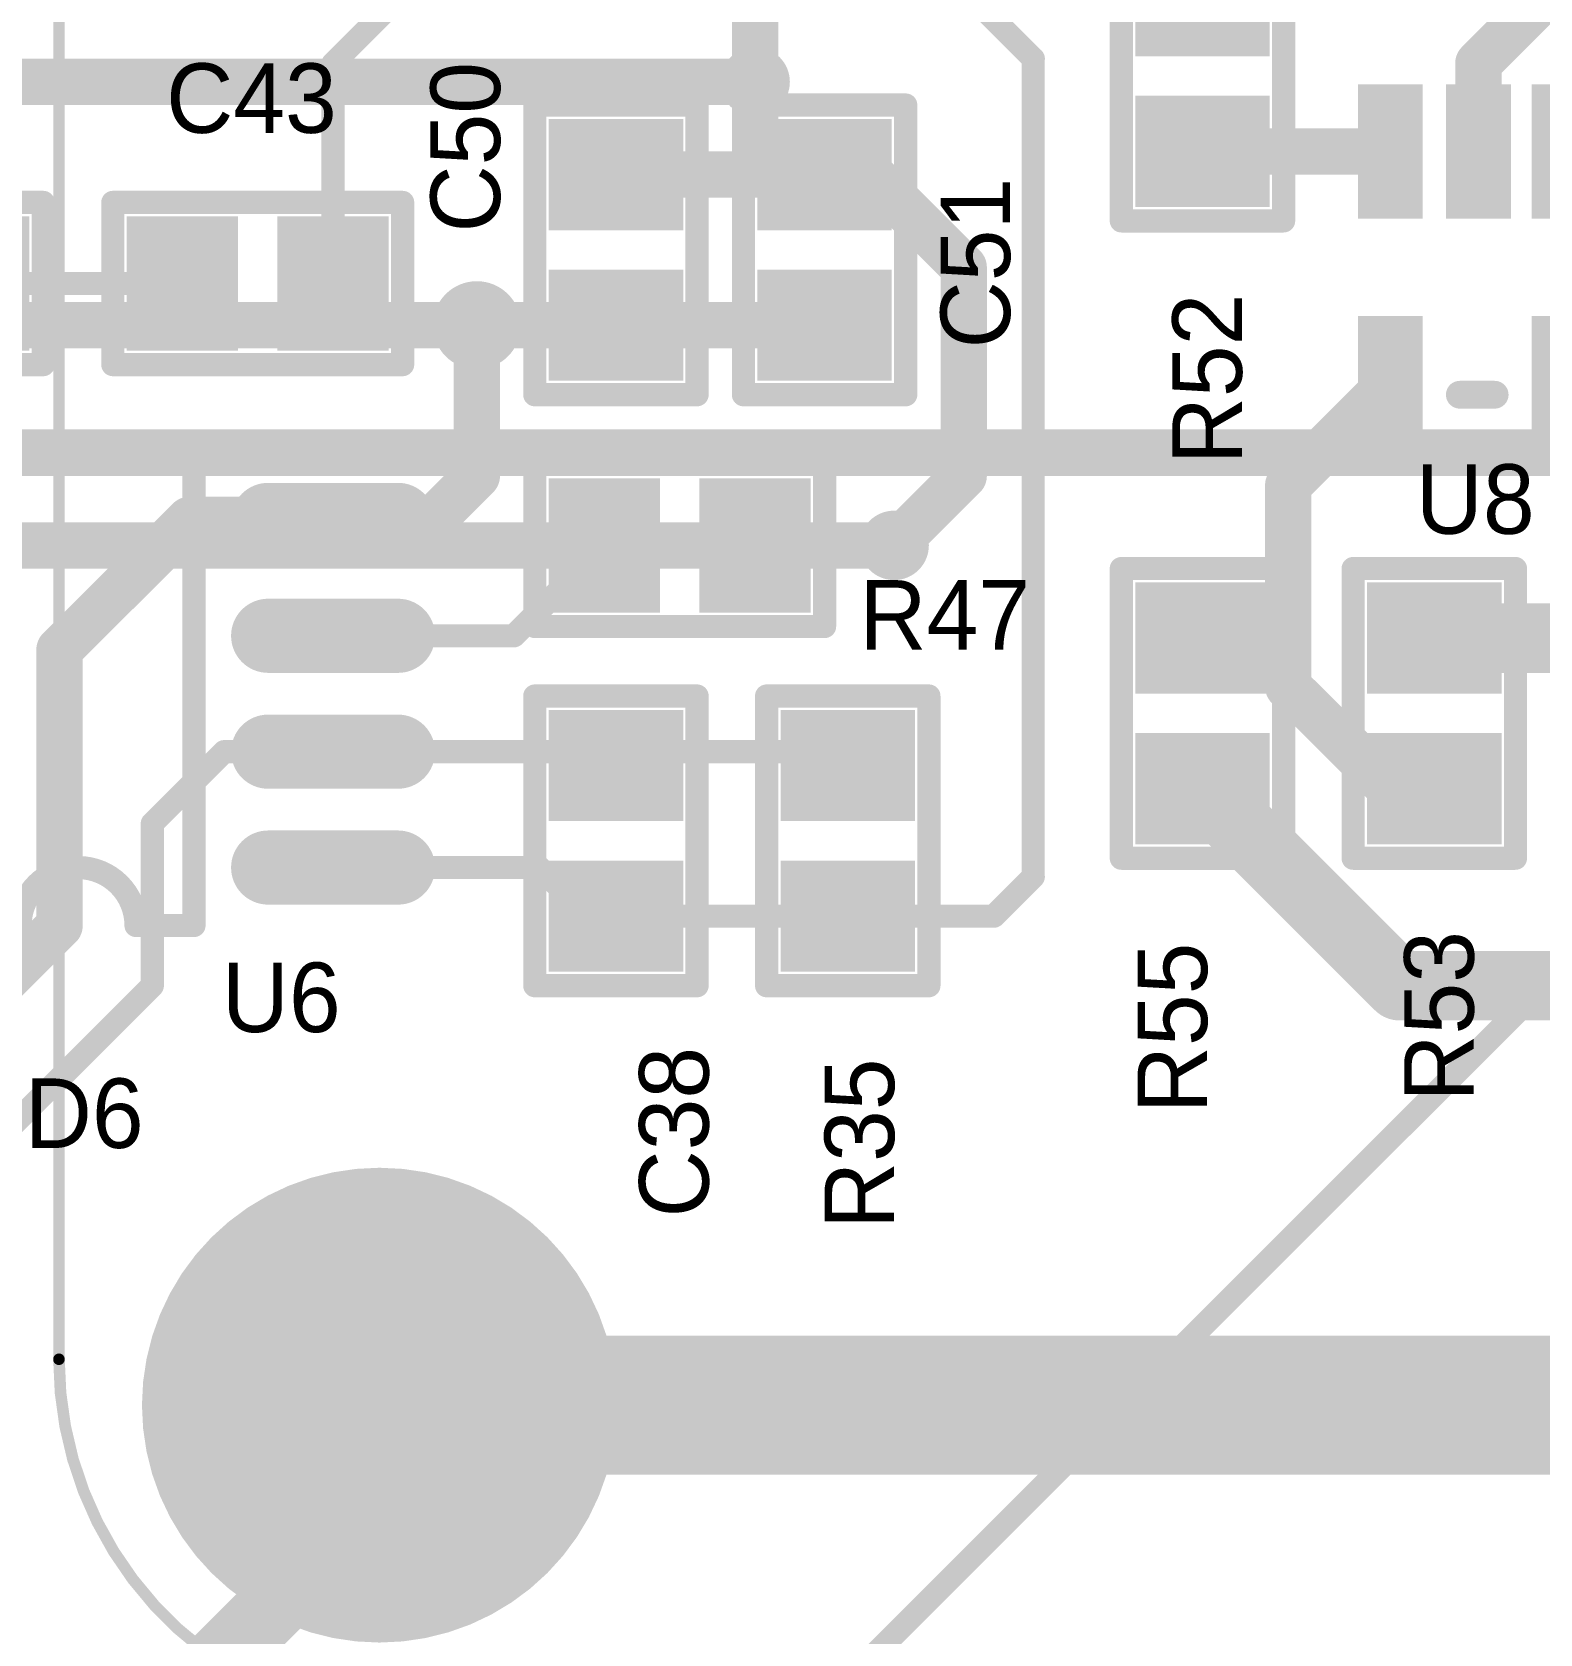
# Model space of a CAD drawing. Extents: x 1012 to 1122, y 1012 to 1122.
# Drawn here: x 1033.99 to 1050.51, y 1056.65 to 1074.2 of the extents above; entities that cross this region are included whole.
import ezdxf

# ---------------------------------------------------------------- set-up
doc = ezdxf.new("R2010")
doc.units = 0
doc.layers.get('0').update_dxf_attribs({"linetype": 'CONTINUOUS'})
for name, color, linetype in [('BOTTOMLAYER', 5, 'CONTINUOUS'), ('BOTTOMSOLDER', 6, 'CONTINUOUS'), ('MULTILAYER', 9, 'CONTINUOUS'), ('TOPLAYER', 1, 'CONTINUOUS'), ('TOPOVERLAY', 2, 'CONTINUOUS'), ('TOPPASTE', 8, 'CONTINUOUS'), ('TOPSOLDER', 216, 'CONTINUOUS')]:
    doc.layers.add(name, color=color, linetype=linetype)

# ---------------------------------------------------------------- blocks, each defined once
blk = doc.blocks.new('CC0603_48')
at = {"layer": 'TOPLAYER'}
for points in [[(-0.508, -0.635), (0.508, -0.635), (-0.508, 0.635), (0.508, 0.635)], [(1.143, -0.635), (2.159, -0.635), (1.143, 0.635), (2.159, 0.635)]]:
    blk.add_solid(points, dxfattribs=at)
at = {"layer": 'TOPOVERLAY', "const_width": 0.254}
for points in [[(-0.762, 0.889), (-0.762, -0.889)], [(-0.762, 0.889), (-0.508, 0.889)], [(-0.508, 0.889), (2.413, 0.889)], [(2.413, 0.889), (2.413, -0.889)], [(-0.762, -0.889), (2.413, -0.889)]]:
    blk.add_lwpolyline(points, dxfattribs=at)
at = {"layer": 'TOPOVERLAY', "const_width": 0.127}
for points in [[(-0.8255, 0.889, 1), (-0.6985, 0.889, 1)], [(-0.8255, 0.889, 1), (-0.6985, 0.889, 1)], [(-0.5715, 0.889, 1), (-0.4445, 0.889, 1)], [(-0.5715, 0.889, 1), (-0.4445, 0.889, 1)], [(2.3495, 0.889, 1), (2.4765, 0.889, 1)], [(2.3495, 0.889, 1), (2.4765, 0.889, 1)], [(-0.8255, -0.889, 1), (-0.6985, -0.889, 1)], [(-0.8255, -0.889, 1), (-0.6985, -0.889, 1)], [(2.3495, -0.889, 1), (2.4765, -0.889, 1)], [(2.3495, -0.889, 1), (2.4765, -0.889, 1)]]:
    blk.add_lwpolyline(points, format="xyb", close=True, dxfattribs=at)
at = {"layer": 'TOPPASTE'}
for points in [[(-0.508, -0.635), (0.508, -0.635), (-0.508, 0.635), (0.508, 0.635)], [(1.143, -0.635), (2.159, -0.635), (1.143, 0.635), (2.159, 0.635)]]:
    blk.add_solid(points, dxfattribs=at)
at = {"layer": 'TOPSOLDER'}
for points in [[(-0.6096, -0.7366), (0.6096, -0.7366), (-0.6096, 0.7366), (0.6096, 0.7366)], [(1.0414, -0.7366), (2.2606, -0.7366), (1.0414, 0.7366), (2.2606, 0.7366)]]:
    blk.add_solid(points, dxfattribs=at)
blk = doc.blocks.new('CC0603_53')
at = {"layer": 'TOPLAYER'}
for points in [[(-0.508, -0.635), (0.508, -0.635), (-0.508, 0.635), (0.508, 0.635)], [(1.143, -0.635), (2.159, -0.635), (1.143, 0.635), (2.159, 0.635)]]:
    blk.add_solid(points, dxfattribs=at)
at = {"layer": 'TOPOVERLAY', "const_width": 0.254}
for points in [[(-0.762, -0.889), (-0.762, 0.889)], [(-0.762, 0.889), (-0.508, 0.889)], [(-0.508, 0.889), (2.413, 0.889)], [(2.413, -0.889), (2.413, 0.889)], [(-0.762, -0.889), (2.413, -0.889)]]:
    blk.add_lwpolyline(points, dxfattribs=at)
at = {"layer": 'TOPOVERLAY', "const_width": 0.127}
for points in [[(-0.8255, 0.889, 1), (-0.6985, 0.889, 1)], [(-0.8255, 0.889, 1), (-0.6985, 0.889, 1)], [(-0.5715, 0.889, 1), (-0.4445, 0.889, 1)], [(-0.5715, 0.889, 1), (-0.4445, 0.889, 1)], [(2.3495, 0.889, 1), (2.4765, 0.889, 1)], [(2.3495, 0.889, 1), (2.4765, 0.889, 1)], [(-0.8255, -0.889, 1), (-0.6985, -0.889, 1)], [(-0.8255, -0.889, 1), (-0.6985, -0.889, 1)], [(2.3495, -0.889, 1), (2.4765, -0.889, 1)], [(2.3495, -0.889, 1), (2.4765, -0.889, 1)]]:
    blk.add_lwpolyline(points, format="xyb", close=True, dxfattribs=at)
at = {"layer": 'TOPPASTE'}
for points in [[(-0.508, -0.635), (0.508, -0.635), (-0.508, 0.635), (0.508, 0.635)], [(1.143, -0.635), (2.159, -0.635), (1.143, 0.635), (2.159, 0.635)]]:
    blk.add_solid(points, dxfattribs=at)
at = {"layer": 'TOPSOLDER'}
for points in [[(-0.6096, -0.7366), (0.6096, -0.7366), (-0.6096, 0.7366), (0.6096, 0.7366)], [(1.0414, -0.7366), (2.2606, -0.7366), (1.0414, 0.7366), (2.2606, 0.7366)]]:
    blk.add_solid(points, dxfattribs=at)
blk = doc.blocks.new('CC0603_60')
at = {"layer": 'TOPLAYER'}
for points in [[(-0.508, -0.635), (0.508, -0.635), (-0.508, 0.635), (0.508, 0.635)], [(1.143, -0.635), (2.159, -0.635), (1.143, 0.635), (2.159, 0.635)]]:
    blk.add_solid(points, dxfattribs=at)
at = {"layer": 'TOPOVERLAY', "const_width": 0.254}
for points in [[(-0.762, 0.889), (-0.762, -0.889)], [(-0.762, 0.889), (-0.508, 0.889)], [(-0.508, 0.889), (2.413, 0.889)], [(2.413, 0.889), (2.413, -0.889)], [(-0.762, -0.889), (2.413, -0.889)]]:
    blk.add_lwpolyline(points, dxfattribs=at)
at = {"layer": 'TOPOVERLAY', "const_width": 0.127}
for points in [[(-0.8255, 0.889, 1), (-0.6985, 0.889, 1)], [(-0.8255, 0.889, 1), (-0.6985, 0.889, 1)], [(-0.5715, 0.889, 1), (-0.4445, 0.889, 1)], [(-0.5715, 0.889, 1), (-0.4445, 0.889, 1)], [(2.3495, 0.889, 1), (2.4765, 0.889, 1)], [(2.3495, 0.889, 1), (2.4765, 0.889, 1)], [(-0.8255, -0.889, 1), (-0.6985, -0.889, 1)], [(-0.8255, -0.889, 1), (-0.6985, -0.889, 1)], [(2.3495, -0.889, 1), (2.4765, -0.889, 1)], [(2.3495, -0.889, 1), (2.4765, -0.889, 1)]]:
    blk.add_lwpolyline(points, format="xyb", close=True, dxfattribs=at)
at = {"layer": 'TOPPASTE'}
for points in [[(-0.508, -0.635), (0.508, -0.635), (-0.508, 0.635), (0.508, 0.635)], [(1.143, -0.635), (2.159, -0.635), (1.143, 0.635), (2.159, 0.635)]]:
    blk.add_solid(points, dxfattribs=at)
at = {"layer": 'TOPSOLDER'}
for points in [[(-0.6096, -0.7366), (0.6096, -0.7366), (-0.6096, 0.7366), (0.6096, 0.7366)], [(1.0414, -0.7366), (2.2606, -0.7366), (1.0414, 0.7366), (2.2606, 0.7366)]]:
    blk.add_solid(points, dxfattribs=at)
blk = doc.blocks.new('CC0603_61')
at = {"layer": 'TOPLAYER'}
for points in [[(-0.508, -0.635), (0.508, -0.635), (-0.508, 0.635), (0.508, 0.635)], [(1.143, -0.635), (2.159, -0.635), (1.143, 0.635), (2.159, 0.635)]]:
    blk.add_solid(points, dxfattribs=at)
at = {"layer": 'TOPOVERLAY', "const_width": 0.254}
for points in [[(-0.762, 0.889), (-0.762, -0.889)], [(-0.762, 0.889), (-0.508, 0.889)], [(-0.508, 0.889), (2.413, 0.889)], [(2.413, 0.889), (2.413, -0.889)], [(-0.762, -0.889), (2.413, -0.889)]]:
    blk.add_lwpolyline(points, dxfattribs=at)
at = {"layer": 'TOPOVERLAY', "const_width": 0.127}
for points in [[(-0.8255, 0.889, 1), (-0.6985, 0.889, 1)], [(-0.8255, 0.889, 1), (-0.6985, 0.889, 1)], [(-0.5715, 0.889, 1), (-0.4445, 0.889, 1)], [(-0.5715, 0.889, 1), (-0.4445, 0.889, 1)], [(2.3495, 0.889, 1), (2.4765, 0.889, 1)], [(2.3495, 0.889, 1), (2.4765, 0.889, 1)], [(-0.8255, -0.889, 1), (-0.6985, -0.889, 1)], [(-0.8255, -0.889, 1), (-0.6985, -0.889, 1)], [(2.3495, -0.889, 1), (2.4765, -0.889, 1)], [(2.3495, -0.889, 1), (2.4765, -0.889, 1)]]:
    blk.add_lwpolyline(points, format="xyb", close=True, dxfattribs=at)
at = {"layer": 'TOPPASTE'}
for points in [[(-0.508, -0.635), (0.508, -0.635), (-0.508, 0.635), (0.508, 0.635)], [(1.143, -0.635), (2.159, -0.635), (1.143, 0.635), (2.159, 0.635)]]:
    blk.add_solid(points, dxfattribs=at)
at = {"layer": 'TOPSOLDER'}
for points in [[(-0.6096, -0.7366), (0.6096, -0.7366), (-0.6096, 0.7366), (0.6096, 0.7366)], [(1.0414, -0.7366), (2.2606, -0.7366), (1.0414, 0.7366), (2.2606, 0.7366)]]:
    blk.add_solid(points, dxfattribs=at)
blk = doc.blocks.new('CC0603_161')
at = {"layer": 'TOPLAYER'}
for points in [[(-0.508, -0.635), (0.508, -0.635), (-0.508, 0.635), (0.508, 0.635)], [(1.143, -0.635), (2.159, -0.635), (1.143, 0.635), (2.159, 0.635)]]:
    blk.add_solid(points, dxfattribs=at)
at = {"layer": 'TOPOVERLAY', "const_width": 0.254}
for points in [[(-0.762, 0.889), (-0.762, -0.889)], [(-0.762, 0.889), (-0.508, 0.889)], [(-0.508, 0.889), (2.413, 0.889)], [(2.413, 0.889), (2.413, -0.889)], [(-0.762, -0.889), (2.413, -0.889)]]:
    blk.add_lwpolyline(points, dxfattribs=at)
at = {"layer": 'TOPOVERLAY', "const_width": 0.127}
for points in [[(-0.8255, 0.889, 1), (-0.6985, 0.889, 1)], [(-0.8255, 0.889, 1), (-0.6985, 0.889, 1)], [(-0.5715, 0.889, 1), (-0.4445, 0.889, 1)], [(-0.5715, 0.889, 1), (-0.4445, 0.889, 1)], [(2.3495, 0.889, 1), (2.4765, 0.889, 1)], [(2.3495, 0.889, 1), (2.4765, 0.889, 1)], [(-0.8255, -0.889, 1), (-0.6985, -0.889, 1)], [(-0.8255, -0.889, 1), (-0.6985, -0.889, 1)], [(2.3495, -0.889, 1), (2.4765, -0.889, 1)], [(2.3495, -0.889, 1), (2.4765, -0.889, 1)]]:
    blk.add_lwpolyline(points, format="xyb", close=True, dxfattribs=at)
at = {"layer": 'TOPPASTE'}
for points in [[(-0.508, -0.635), (0.508, -0.635), (-0.508, 0.635), (0.508, 0.635)], [(1.143, -0.635), (2.159, -0.635), (1.143, 0.635), (2.159, 0.635)]]:
    blk.add_solid(points, dxfattribs=at)
at = {"layer": 'TOPSOLDER'}
for points in [[(-0.6096, -0.7366), (0.6096, -0.7366), (-0.6096, 0.7366), (0.6096, 0.7366)], [(1.0414, -0.7366), (2.2606, -0.7366), (1.0414, 0.7366), (2.2606, 0.7366)]]:
    blk.add_solid(points, dxfattribs=at)
blk = doc.blocks.new('CC0603_167')
at = {"layer": 'TOPLAYER'}
for points in [[(-0.508, -0.635), (0.508, -0.635), (-0.508, 0.635), (0.508, 0.635)], [(1.143, -0.635), (2.159, -0.635), (1.143, 0.635), (2.159, 0.635)]]:
    blk.add_solid(points, dxfattribs=at)
at = {"layer": 'TOPOVERLAY', "const_width": 0.254}
for points in [[(-0.762, -0.889), (-0.762, 0.889)], [(-0.762, 0.889), (-0.508, 0.889)], [(-0.508, 0.889), (2.413, 0.889)], [(2.413, -0.889), (2.413, 0.889)], [(-0.762, -0.889), (2.413, -0.889)]]:
    blk.add_lwpolyline(points, dxfattribs=at)
at = {"layer": 'TOPOVERLAY', "const_width": 0.127}
for points in [[(-0.8255, 0.889, 1), (-0.6985, 0.889, 1)], [(-0.8255, 0.889, 1), (-0.6985, 0.889, 1)], [(-0.5715, 0.889, 1), (-0.4445, 0.889, 1)], [(-0.5715, 0.889, 1), (-0.4445, 0.889, 1)], [(2.3495, 0.889, 1), (2.4765, 0.889, 1)], [(2.3495, 0.889, 1), (2.4765, 0.889, 1)], [(-0.8255, -0.889, 1), (-0.6985, -0.889, 1)], [(-0.8255, -0.889, 1), (-0.6985, -0.889, 1)], [(2.3495, -0.889, 1), (2.4765, -0.889, 1)], [(2.3495, -0.889, 1), (2.4765, -0.889, 1)]]:
    blk.add_lwpolyline(points, format="xyb", close=True, dxfattribs=at)
at = {"layer": 'TOPPASTE'}
for points in [[(-0.508, -0.635), (0.508, -0.635), (-0.508, 0.635), (0.508, 0.635)], [(1.143, -0.635), (2.159, -0.635), (1.143, 0.635), (2.159, 0.635)]]:
    blk.add_solid(points, dxfattribs=at)
at = {"layer": 'TOPSOLDER'}
for points in [[(-0.6096, -0.7366), (0.6096, -0.7366), (-0.6096, 0.7366), (0.6096, 0.7366)], [(1.0414, -0.7366), (2.2606, -0.7366), (1.0414, 0.7366), (2.2606, 0.7366)]]:
    blk.add_solid(points, dxfattribs=at)
blk = doc.blocks.new('CC0603_173')
at = {"layer": 'TOPLAYER'}
for points in [[(-0.508, -0.635), (0.508, -0.635), (-0.508, 0.635), (0.508, 0.635)], [(1.143, -0.635), (2.159, -0.635), (1.143, 0.635), (2.159, 0.635)]]:
    blk.add_solid(points, dxfattribs=at)
at = {"layer": 'TOPOVERLAY', "const_width": 0.254}
for points in [[(-0.762, -0.889), (-0.762, 0.889)], [(-0.762, 0.889), (-0.508, 0.889)], [(-0.508, 0.889), (2.413, 0.889)], [(2.413, -0.889), (2.413, 0.889)], [(-0.762, -0.889), (2.413, -0.889)]]:
    blk.add_lwpolyline(points, dxfattribs=at)
at = {"layer": 'TOPOVERLAY', "const_width": 0.127}
for points in [[(-0.8255, 0.889, 1), (-0.6985, 0.889, 1)], [(-0.8255, 0.889, 1), (-0.6985, 0.889, 1)], [(-0.5715, 0.889, 1), (-0.4445, 0.889, 1)], [(-0.5715, 0.889, 1), (-0.4445, 0.889, 1)], [(2.3495, 0.889, 1), (2.4765, 0.889, 1)], [(2.3495, 0.889, 1), (2.4765, 0.889, 1)], [(-0.8255, -0.889, 1), (-0.6985, -0.889, 1)], [(-0.8255, -0.889, 1), (-0.6985, -0.889, 1)], [(2.3495, -0.889, 1), (2.4765, -0.889, 1)], [(2.3495, -0.889, 1), (2.4765, -0.889, 1)]]:
    blk.add_lwpolyline(points, format="xyb", close=True, dxfattribs=at)
at = {"layer": 'TOPPASTE'}
for points in [[(-0.508, -0.635), (0.508, -0.635), (-0.508, 0.635), (0.508, 0.635)], [(1.143, -0.635), (2.159, -0.635), (1.143, 0.635), (2.159, 0.635)]]:
    blk.add_solid(points, dxfattribs=at)
at = {"layer": 'TOPSOLDER'}
for points in [[(-0.6096, -0.7366), (0.6096, -0.7366), (-0.6096, 0.7366), (0.6096, 0.7366)], [(1.0414, -0.7366), (2.2606, -0.7366), (1.0414, 0.7366), (2.2606, 0.7366)]]:
    blk.add_solid(points, dxfattribs=at)
blk = doc.blocks.new('CC0603_178')
at = {"layer": 'TOPLAYER'}
for points in [[(-0.508, -0.635), (0.508, -0.635), (-0.508, 0.635), (0.508, 0.635)], [(1.143, -0.635), (2.159, -0.635), (1.143, 0.635), (2.159, 0.635)]]:
    blk.add_solid(points, dxfattribs=at)
at = {"layer": 'TOPOVERLAY', "const_width": 0.254}
for points in [[(-0.762, 0.889), (-0.762, -0.889)], [(-0.762, 0.889), (-0.508, 0.889)], [(-0.508, 0.889), (2.413, 0.889)], [(2.413, 0.889), (2.413, -0.889)], [(-0.762, -0.889), (2.413, -0.889)]]:
    blk.add_lwpolyline(points, dxfattribs=at)
at = {"layer": 'TOPOVERLAY', "const_width": 0.127}
for points in [[(-0.8255, 0.889, 1), (-0.6985, 0.889, 1)], [(-0.8255, 0.889, 1), (-0.6985, 0.889, 1)], [(-0.5715, 0.889, 1), (-0.4445, 0.889, 1)], [(-0.5715, 0.889, 1), (-0.4445, 0.889, 1)], [(2.3495, 0.889, 1), (2.4765, 0.889, 1)], [(2.3495, 0.889, 1), (2.4765, 0.889, 1)], [(-0.8255, -0.889, 1), (-0.6985, -0.889, 1)], [(-0.8255, -0.889, 1), (-0.6985, -0.889, 1)], [(2.3495, -0.889, 1), (2.4765, -0.889, 1)], [(2.3495, -0.889, 1), (2.4765, -0.889, 1)]]:
    blk.add_lwpolyline(points, format="xyb", close=True, dxfattribs=at)
at = {"layer": 'TOPPASTE'}
for points in [[(-0.508, -0.635), (0.508, -0.635), (-0.508, 0.635), (0.508, 0.635)], [(1.143, -0.635), (2.159, -0.635), (1.143, 0.635), (2.159, 0.635)]]:
    blk.add_solid(points, dxfattribs=at)
at = {"layer": 'TOPSOLDER'}
for points in [[(-0.6096, -0.7366), (0.6096, -0.7366), (-0.6096, 0.7366), (0.6096, 0.7366)], [(1.0414, -0.7366), (2.2606, -0.7366), (1.0414, 0.7366), (2.2606, 0.7366)]]:
    blk.add_solid(points, dxfattribs=at)
blk = doc.blocks.new('CC0603_179')
at = {"layer": 'TOPLAYER'}
for points in [[(-0.508, -0.635), (0.508, -0.635), (-0.508, 0.635), (0.508, 0.635)], [(1.143, -0.635), (2.159, -0.635), (1.143, 0.635), (2.159, 0.635)]]:
    blk.add_solid(points, dxfattribs=at)
at = {"layer": 'TOPOVERLAY', "const_width": 0.254}
for points in [[(-0.762, -0.889), (-0.762, 0.889)], [(-0.508, 0.889), (-0.762, 0.889)], [(2.413, 0.889), (-0.508, 0.889)], [(2.413, -0.889), (2.413, 0.889)], [(2.413, -0.889), (-0.762, -0.889)]]:
    blk.add_lwpolyline(points, dxfattribs=at)
at = {"layer": 'TOPOVERLAY', "const_width": 0.127}
for points in [[(-0.8255, 0.889, 1), (-0.6985, 0.889, 1)], [(-0.8255, 0.889, 1), (-0.6985, 0.889, 1)], [(-0.5715, 0.889, 1), (-0.4445, 0.889, 1)], [(-0.5715, 0.889, 1), (-0.4445, 0.889, 1)], [(2.3495, 0.889, 1), (2.4765, 0.889, 1)], [(2.3495, 0.889, 1), (2.4765, 0.889, 1)], [(-0.8255, -0.889, 1), (-0.6985, -0.889, 1)], [(-0.8255, -0.889, 1), (-0.6985, -0.889, 1)], [(2.3495, -0.889, 1), (2.4765, -0.889, 1)], [(2.3495, -0.889, 1), (2.4765, -0.889, 1)]]:
    blk.add_lwpolyline(points, format="xyb", close=True, dxfattribs=at)
at = {"layer": 'TOPPASTE'}
for points in [[(-0.508, -0.635), (0.508, -0.635), (-0.508, 0.635), (0.508, 0.635)], [(1.143, -0.635), (2.159, -0.635), (1.143, 0.635), (2.159, 0.635)]]:
    blk.add_solid(points, dxfattribs=at)
at = {"layer": 'TOPSOLDER'}
for points in [[(-0.6096, -0.7366), (0.6096, -0.7366), (-0.6096, 0.7366), (0.6096, 0.7366)], [(1.0414, -0.7366), (2.2606, -0.7366), (1.0414, 0.7366), (2.2606, 0.7366)]]:
    blk.add_solid(points, dxfattribs=at)
blk = doc.blocks.new('CC0603_181')
at = {"layer": 'TOPLAYER'}
for points in [[(-0.508, -0.635), (0.508, -0.635), (-0.508, 0.635), (0.508, 0.635)], [(1.143, -0.635), (2.159, -0.635), (1.143, 0.635), (2.159, 0.635)]]:
    blk.add_solid(points, dxfattribs=at)
at = {"layer": 'TOPOVERLAY', "const_width": 0.254}
for points in [[(-0.762, -0.889), (-0.762, 0.889)], [(-0.508, 0.889), (-0.762, 0.889)], [(2.413, 0.889), (-0.508, 0.889)], [(2.413, -0.889), (2.413, 0.889)], [(2.413, -0.889), (-0.762, -0.889)]]:
    blk.add_lwpolyline(points, dxfattribs=at)
at = {"layer": 'TOPOVERLAY', "const_width": 0.127}
for points in [[(-0.8255, 0.889, 1), (-0.6985, 0.889, 1)], [(-0.8255, 0.889, 1), (-0.6985, 0.889, 1)], [(-0.5715, 0.889, 1), (-0.4445, 0.889, 1)], [(-0.5715, 0.889, 1), (-0.4445, 0.889, 1)], [(2.3495, 0.889, 1), (2.4765, 0.889, 1)], [(2.3495, 0.889, 1), (2.4765, 0.889, 1)], [(-0.8255, -0.889, 1), (-0.6985, -0.889, 1)], [(-0.8255, -0.889, 1), (-0.6985, -0.889, 1)], [(2.3495, -0.889, 1), (2.4765, -0.889, 1)], [(2.3495, -0.889, 1), (2.4765, -0.889, 1)]]:
    blk.add_lwpolyline(points, format="xyb", close=True, dxfattribs=at)
at = {"layer": 'TOPPASTE'}
for points in [[(-0.508, -0.635), (0.508, -0.635), (-0.508, 0.635), (0.508, 0.635)], [(1.143, -0.635), (2.159, -0.635), (1.143, 0.635), (2.159, 0.635)]]:
    blk.add_solid(points, dxfattribs=at)
at = {"layer": 'TOPSOLDER'}
for points in [[(-0.6096, -0.7366), (0.6096, -0.7366), (-0.6096, 0.7366), (0.6096, 0.7366)], [(1.0414, -0.7366), (2.2606, -0.7366), (1.0414, 0.7366), (2.2606, 0.7366)]]:
    blk.add_solid(points, dxfattribs=at)
blk = doc.blocks.new('SO_8_237')
at = {"layer": 'TOPLAYER', "const_width": 0.6096}
for points in [[(0.7112, 0), (-0.7112, 0)], [(6.2992, 0), (4.8768, 0)], [(0.7112, -1.27), (-0.7112, -1.27)], [(6.2992, -1.27), (4.8768, -1.27)], [(0.7112, -2.54), (-0.7112, -2.54)], [(6.2992, -2.54), (4.8768, -2.54)], [(0.7112, -3.81), (-0.7112, -3.81)], [(6.2992, -3.81), (4.8768, -3.81)]]:
    blk.add_lwpolyline(points, dxfattribs=at)
at = {"layer": 'TOPLAYER', "const_width": 0.3048}
for points in [[(-0.8636, 0, 1), (-0.5588, 0, 1)], [(0.5588, 0, 1), (0.8636, 0, 1)], [(4.7244, 0, 1), (5.0292, 0, 1)], [(6.1468, 0, 1), (6.4516, 0, 1)], [(-0.8636, -1.27, 1), (-0.5588, -1.27, 1)], [(0.5588, -1.27, 1), (0.8636, -1.27, 1)], [(4.7244, -1.27, 1), (5.0292, -1.27, 1)], [(6.1468, -1.27, 1), (6.4516, -1.27, 1)], [(-0.8636, -2.54, 1), (-0.5588, -2.54, 1)], [(0.5588, -2.54, 1), (0.8636, -2.54, 1)], [(4.7244, -2.54, 1), (5.0292, -2.54, 1)], [(6.1468, -2.54, 1), (6.4516, -2.54, 1)], [(-0.8636, -3.81, 1), (-0.5588, -3.81, 1)], [(0.5588, -3.81, 1), (0.8636, -3.81, 1)], [(4.7244, -3.81, 1), (5.0292, -3.81, 1)], [(6.1468, -3.81, 1), (6.4516, -3.81, 1)]]:
    blk.add_lwpolyline(points, format="xyb", close=True, dxfattribs=at)
at = {"layer": 'TOPOVERLAY', "const_width": 0.254}
for points in [[(1.524, 0.635), (1.524, -4.445)], [(2.159, 0.635), (1.524, 0.635)], [(4.064, 0.635), (3.429, 0.635)], [(4.064, 0.635), (4.064, -4.445)], [(4.064, -4.445), (1.524, -4.445)]]:
    blk.add_lwpolyline(points, dxfattribs=at)
at = {"layer": 'TOPOVERLAY', "const_width": 0.127}
for points in [[(1.4605, 0.635, 1), (1.5875, 0.635, 1)], [(1.4605, 0.635, 1), (1.5875, 0.635, 1)], [(2.0955, 0.635, 1), (2.2225, 0.635, 1)], [(2.0955, 0.635, 1), (2.2225, 0.635, 1)], [(3.3655, 0.635, 1), (3.4925, 0.635, 1)], [(3.3655, 0.635, 1), (3.4925, 0.635, 1)], [(4.0005, 0.635, 1), (4.1275, 0.635, 1)], [(4.0005, 0.635, 1), (4.1275, 0.635, 1)], [(1.4605, -4.445, 1), (1.5875, -4.445, 1)], [(1.4605, -4.445, 1), (1.5875, -4.445, 1)], [(4.0005, -4.445, 1), (4.1275, -4.445, 1)], [(4.0005, -4.445, 1), (4.1275, -4.445, 1)]]:
    blk.add_lwpolyline(points, format="xyb", close=True, dxfattribs=at)
at = {"layer": 'TOPOVERLAY', "const_width": 0.254}
blk.add_lwpolyline([(3.429, 0.635, -1), (2.159, 0.635)], format="xyb", dxfattribs=at)
at = {"layer": 'TOPPASTE', "const_width": 0.6096}
for points in [[(0.7112, 0), (-0.7112, 0)], [(6.2992, 0), (4.8768, 0)], [(0.7112, -1.27), (-0.7112, -1.27)], [(6.2992, -1.27), (4.8768, -1.27)], [(0.7112, -2.54), (-0.7112, -2.54)], [(6.2992, -2.54), (4.8768, -2.54)], [(0.7112, -3.81), (-0.7112, -3.81)], [(6.2992, -3.81), (4.8768, -3.81)]]:
    blk.add_lwpolyline(points, dxfattribs=at)
at = {"layer": 'TOPPASTE', "const_width": 0.3048}
for points in [[(-0.8636, 0, 1), (-0.5588, 0, 1)], [(0.5588, 0, 1), (0.8636, 0, 1)], [(4.7244, 0, 1), (5.0292, 0, 1)], [(6.1468, 0, 1), (6.4516, 0, 1)], [(-0.8636, -1.27, 1), (-0.5588, -1.27, 1)], [(0.5588, -1.27, 1), (0.8636, -1.27, 1)], [(4.7244, -1.27, 1), (5.0292, -1.27, 1)], [(6.1468, -1.27, 1), (6.4516, -1.27, 1)], [(-0.8636, -2.54, 1), (-0.5588, -2.54, 1)], [(0.5588, -2.54, 1), (0.8636, -2.54, 1)], [(4.7244, -2.54, 1), (5.0292, -2.54, 1)], [(6.1468, -2.54, 1), (6.4516, -2.54, 1)], [(-0.8636, -3.81, 1), (-0.5588, -3.81, 1)], [(0.5588, -3.81, 1), (0.8636, -3.81, 1)], [(4.7244, -3.81, 1), (5.0292, -3.81, 1)], [(6.1468, -3.81, 1), (6.4516, -3.81, 1)]]:
    blk.add_lwpolyline(points, format="xyb", close=True, dxfattribs=at)
at = {"layer": 'TOPSOLDER', "const_width": 0.8128}
for points in [[(0.7112, 0), (-0.7112, 0)], [(6.2992, 0), (4.8768, 0)], [(0.7112, -1.27), (-0.7112, -1.27)], [(6.2992, -1.27), (4.8768, -1.27)], [(0.7112, -2.54), (-0.7112, -2.54)], [(6.2992, -2.54), (4.8768, -2.54)], [(0.7112, -3.81), (-0.7112, -3.81)], [(6.2992, -3.81), (4.8768, -3.81)]]:
    blk.add_lwpolyline(points, dxfattribs=at)
at = {"layer": 'TOPSOLDER', "const_width": 0.4064}
for points in [[(-0.9144, 0, 1), (-0.508, 0, 1)], [(0.508, 0, 1), (0.9144, 0, 1)], [(4.6736, 0, 1), (5.08, 0, 1)], [(6.096, 0, 1), (6.5024, 0, 1)], [(-0.9144, -1.27, 1), (-0.508, -1.27, 1)], [(0.508, -1.27, 1), (0.9144, -1.27, 1)], [(4.6736, -1.27, 1), (5.08, -1.27, 1)], [(6.096, -1.27, 1), (6.5024, -1.27, 1)], [(-0.9144, -2.54, 1), (-0.508, -2.54, 1)], [(0.508, -2.54, 1), (0.9144, -2.54, 1)], [(4.6736, -2.54, 1), (5.08, -2.54, 1)], [(6.096, -2.54, 1), (6.5024, -2.54, 1)], [(-0.9144, -3.81, 1), (-0.508, -3.81, 1)], [(0.508, -3.81, 1), (0.9144, -3.81, 1)], [(4.6736, -3.81, 1), (5.08, -3.81, 1)], [(6.096, -3.81, 1), (6.5024, -3.81, 1)]]:
    blk.add_lwpolyline(points, format="xyb", close=True, dxfattribs=at)
blk = doc.blocks.new('SOT_23_5_239')
at = {"layer": 'TOPLAYER'}
for points in [[(-2.159, -0.635), (-1.651, -0.635), (-2.159, 0.635), (-1.651, 0.635)], [(-1.1938, -0.635), (-0.6858, -0.635), (-1.1938, 0.635), (-0.6858, 0.635)], [(-0.254, -0.635), (0.254, -0.635), (-0.254, 0.635), (0.254, 0.635)], [(-2.159, -3.175), (-1.651, -3.175), (-2.159, -1.905), (-1.651, -1.905)], [(-0.254, -3.175), (0.254, -3.175), (-0.254, -1.905), (0.254, -1.905)]]:
    blk.add_solid(points, dxfattribs=at)
at = {"layer": 'TOPOVERLAY', "const_width": 0.3048}
blk.add_lwpolyline([(-1.143, -2.667), (-0.762, -2.667)], dxfattribs=at)
at = {"layer": 'TOPOVERLAY', "const_width": 0.1524}
for points in [[(-1.2192, -2.667, 1), (-1.0668, -2.667, 1)], [(-0.8382, -2.667, 1), (-0.6858, -2.667, 1)]]:
    blk.add_lwpolyline(points, format="xyb", close=True, dxfattribs=at)
at = {"layer": 'TOPPASTE'}
for points in [[(-2.159, -0.635), (-1.651, -0.635), (-2.159, 0.635), (-1.651, 0.635)], [(-1.1938, -0.635), (-0.6858, -0.635), (-1.1938, 0.635), (-0.6858, 0.635)], [(-0.254, -0.635), (0.254, -0.635), (-0.254, 0.635), (0.254, 0.635)], [(-2.159, -3.175), (-1.651, -3.175), (-2.159, -1.905), (-1.651, -1.905)], [(-0.254, -3.175), (0.254, -3.175), (-0.254, -1.905), (0.254, -1.905)]]:
    blk.add_solid(points, dxfattribs=at)
at = {"layer": 'TOPSOLDER'}
for points in [[(-2.2606, -0.7366), (-1.5494, -0.7366), (-2.2606, 0.7366), (-1.5494, 0.7366)], [(-1.2954, -0.7366), (-0.5842, -0.7366), (-1.2954, 0.7366), (-0.5842, 0.7366)], [(-0.3556, -0.7366), (0.3556, -0.7366), (-0.3556, 0.7366), (0.3556, 0.7366)], [(-2.2606, -3.2766), (-1.5494, -3.2766), (-2.2606, -1.8034), (-1.5494, -1.8034)], [(-0.3556, -3.2766), (0.3556, -3.2766), (-0.3556, -1.8034), (0.3556, -1.8034)]]:
    blk.add_solid(points, dxfattribs=at)

msp = doc.modelspace()

# ---------------------------------------------------------------- linework, layer by layer
at = {"layer": 'BOTTOMLAYER'}
for points, const_width in [([(1041.4, 1054.608), (1064.26, 1077.468)], 0.254), ([(1041.908, 1073.658), (1041.908, 1075.69)], 0.508), ([(1028.7, 1073.658), (1041.908, 1073.658)], 0.508), ([(1019.175, 1070.991), (1038.86, 1070.991)], 0.508), ([(1018.032, 1069.594), (1052.322, 1069.594)], 0.508), ([(1027.938, 1068.578), (1043.432, 1068.578)], 0.508)]:
    msp.add_lwpolyline(points, dxfattribs=dict(at, const_width=const_width))
for points, const_width in [([(1041.768, 1073.658, 1), (1042.048, 1073.658, 1)], 0.279), ([(1041.781, 1073.658, 1), (1042.035, 1073.658, 1)], 0.254), ([(1041.781, 1073.658, 1), (1042.035, 1073.658, 1)], 0.254), ([(1038.669, 1070.991, 1), (1039.051, 1070.991, 1)], 0.381), ([(1038.733, 1070.991, 1), (1038.987, 1070.991, 1)], 0.254), ([(1043.292, 1068.578, 1), (1043.572, 1068.578, 1)], 0.279), ([(1043.305, 1068.578, 1), (1043.559, 1068.578, 1)], 0.254), ([(1036.543, 1059.155, 1), (1039.043, 1059.155, 1)], 2.5)]:
    msp.add_lwpolyline(points, format="xyb", close=True, dxfattribs=dict(at, const_width=const_width))
at = {"layer": 'BOTTOMSOLDER'}
for points, const_width in [([(1041.717, 1073.658, 1), (1042.099, 1073.658, 1)], 0.381), ([(1038.619, 1070.991, 1), (1039.101, 1070.991, 1)], 0.483), ([(1043.242, 1068.578, 1), (1043.622, 1068.578, 1)], 0.381), ([(1036.492, 1059.155, 1), (1039.094, 1059.155, 1)], 2.602)]:
    msp.add_lwpolyline(points, format="xyb", close=True, dxfattribs=dict(at, const_width=const_width))
at = {"layer": 'MULTILAYER'}
for points, const_width in [([(1041.768, 1073.658, 1), (1042.048, 1073.658, 1)], 0.279), ([(1038.669, 1070.991, 1), (1039.051, 1070.991, 1)], 0.381), ([(1043.292, 1068.578, 1), (1043.572, 1068.578, 1)], 0.279), ([(1036.543, 1059.155, 1), (1039.043, 1059.155, 1)], 2.5)]:
    msp.add_lwpolyline(points, format="xyb", close=True, dxfattribs=dict(at, const_width=const_width))
at = {"layer": 'TOPLAYER'}
for points, const_width in [([(1049.833, 1073.861), (1052.068, 1076.096)], 0.508), ([(1037.285, 1073.861), (1037.844, 1074.42)], 0.254), ([(1044.448, 1074.42), (1044.956, 1073.912)], 0.254), ([(1037.285, 1071.448), (1037.285, 1073.861)], 0.254), ([(1044.956, 1064.946), (1044.956, 1073.912)], 0.254), ([(1049.833, 1072.896), (1049.833, 1073.861)], 0.508), ([(1041.908, 1072.642), (1041.908, 1073.658)], 0.508), ([(1046.81, 1072.896), (1048.868, 1072.896)], 0.508), ([(1040.384, 1072.642), (1043.178, 1072.642)], 0.508), ([(1043.178, 1072.642), (1044.194, 1071.626)], 0.508), ([(1044.194, 1069.34), (1044.194, 1071.626)], 0.508), ([(1033.348, 1071.448), (1035.634, 1071.448)], 0.254), ([(1038.86, 1070.991), (1042.924, 1070.991)], 0.508), ([(1038.86, 1069.34), (1038.86, 1070.991)], 0.508), ([(1047.75, 1069.238), (1048.868, 1070.356)], 0.508), ([(1038.377, 1068.857), (1038.86, 1069.34)], 0.508), ([(1043.432, 1068.578), (1044.194, 1069.34)], 0.508), ([(1047.75, 1067.029), (1047.75, 1069.238)], 0.508), ([(1034.288, 1067.435), (1035.71, 1068.857)], 0.508), ([(1035.71, 1068.857), (1038.377, 1068.857)], 0.508), ([(1039.266, 1067.587), (1040.257, 1068.578)], 0.254), ([(1041.908, 1068.578), (1043.432, 1068.578)], 0.508), ([(1046.81, 1067.562), (1047.75, 1067.562)], 0.508), ([(1049.35, 1067.562), (1056.386, 1067.562)], 0.762), ([(1034.288, 1064.41), (1034.288, 1067.435)], 0.508), ([(1037.285, 1067.587), (1039.266, 1067.587)], 0.254), ([(1047.75, 1067.029), (1048.868, 1065.911)], 0.508), ([(1035.304, 1065.53), (1036.091, 1066.317)], 0.254), ([(1036.091, 1066.317), (1042.772, 1066.317)], 0.254), ([(1042.772, 1066.317), (1042.924, 1066.165)], 0.254), ([(1046.81, 1065.911), (1048.969, 1063.752)], 0.762), ([(1048.868, 1065.911), (1049.35, 1065.911)], 0.508), ([(1035.304, 1063.752), (1035.304, 1065.53)], 0.254), ([(1037.285, 1065.047), (1039.546, 1065.047)], 0.254), ([(1039.546, 1065.047), (1040.079, 1064.514)], 0.254), ([(1044.524, 1064.514), (1044.956, 1064.946)], 0.254), ([(1032.906, 1063.028), (1034.288, 1064.41)], 0.508), ([(1040.079, 1064.514), (1044.524, 1064.514)], 0.254), ([(1048.969, 1063.752), (1061.263, 1063.752)], 0.762), ([(1033.272, 1061.72), (1035.304, 1063.752)], 0.254), ([(1037.793, 1059.155), (1087.653, 1059.155)], 1.524), ([(1037.793, 1058.113), (1037.793, 1059.155)], 0.762), ([(1035.939, 1056.259), (1037.793, 1058.113)], 0.762)]:
    msp.add_lwpolyline(points, dxfattribs=dict(at, const_width=const_width))
for points, const_width in [([(1037.222, 1073.861, 1), (1037.349, 1073.861, 1)], 0.127), ([(1037.222, 1073.861, 1), (1037.349, 1073.861, 1)], 0.127), ([(1044.892, 1073.912, 1), (1045.02, 1073.912, 1)], 0.127), ([(1044.892, 1073.912, 1), (1045.02, 1073.912, 1)], 0.127), ([(1049.706, 1073.861, 1), (1049.96, 1073.861, 1)], 0.254), ([(1049.706, 1073.861, 1), (1049.96, 1073.861, 1)], 0.254), ([(1041.768, 1073.658, 1), (1042.048, 1073.658, 1)], 0.279), ([(1041.781, 1073.658, 1), (1042.035, 1073.658, 1)], 0.254), ([(1046.683, 1072.896, 1), (1046.937, 1072.896, 1)], 0.254), ([(1048.741, 1072.896, 1), (1048.995, 1072.896, 1)], 0.254), ([(1049.706, 1072.896, 1), (1049.96, 1072.896, 1)], 0.254), ([(1040.257, 1072.642, 1), (1040.511, 1072.642, 1)], 0.254), ([(1041.781, 1072.642, 1), (1042.035, 1072.642, 1)], 0.254), ([(1043.051, 1072.642, 1), (1043.305, 1072.642, 1)], 0.254), ([(1043.051, 1072.642, 1), (1043.305, 1072.642, 1)], 0.254), ([(1044.067, 1071.626, 1), (1044.321, 1071.626, 1)], 0.254), ([(1044.067, 1071.626, 1), (1044.321, 1071.626, 1)], 0.254), ([(1035.571, 1071.448, 1), (1035.698, 1071.448, 1)], 0.127), ([(1037.222, 1071.448, 1), (1037.349, 1071.448, 1)], 0.127), ([(1038.669, 1070.991, 1), (1039.051, 1070.991, 1)], 0.381), ([(1038.733, 1070.991, 1), (1038.987, 1070.991, 1)], 0.254), ([(1038.733, 1070.991, 1), (1038.987, 1070.991, 1)], 0.254), ([(1042.797, 1070.991, 1), (1043.051, 1070.991, 1)], 0.254), ([(1048.741, 1070.356, 1), (1048.995, 1070.356, 1)], 0.254), ([(1038.733, 1069.34, 1), (1038.987, 1069.34, 1)], 0.254), ([(1038.733, 1069.34, 1), (1038.987, 1069.34, 1)], 0.254), ([(1044.067, 1069.34, 1), (1044.321, 1069.34, 1)], 0.254), ([(1044.067, 1069.34, 1), (1044.321, 1069.34, 1)], 0.254), ([(1047.623, 1069.238, 1), (1047.877, 1069.238, 1)], 0.254), ([(1047.623, 1069.238, 1), (1047.877, 1069.238, 1)], 0.254), ([(1035.583, 1068.857, 1), (1035.837, 1068.857, 1)], 0.254), ([(1035.583, 1068.857, 1), (1035.837, 1068.857, 1)], 0.254), ([(1038.25, 1068.857, 1), (1038.504, 1068.857, 1)], 0.254), ([(1038.25, 1068.857, 1), (1038.504, 1068.857, 1)], 0.254), ([(1040.194, 1068.578, 1), (1040.321, 1068.578, 1)], 0.127), ([(1041.781, 1068.578, 1), (1042.035, 1068.578, 1)], 0.254), ([(1043.292, 1068.578, 1), (1043.572, 1068.578, 1)], 0.279), ([(1043.305, 1068.578, 1), (1043.559, 1068.578, 1)], 0.254), ([(1043.305, 1068.578, 1), (1043.559, 1068.578, 1)], 0.254), ([(1046.683, 1067.562, 1), (1046.937, 1067.562, 1)], 0.254), ([(1047.623, 1067.562, 1), (1047.877, 1067.562, 1)], 0.254), ([(1049.16, 1067.562, 1), (1049.541, 1067.562, 1)], 0.381), ([(1034.161, 1067.435, 1), (1034.415, 1067.435, 1)], 0.254), ([(1034.161, 1067.435, 1), (1034.415, 1067.435, 1)], 0.254), ([(1037.222, 1067.587, 1), (1037.349, 1067.587, 1)], 0.127), ([(1039.203, 1067.587, 1), (1039.33, 1067.587, 1)], 0.127), ([(1039.203, 1067.587, 1), (1039.33, 1067.587, 1)], 0.127), ([(1047.623, 1067.029, 1), (1047.877, 1067.029, 1)], 0.254), ([(1047.623, 1067.029, 1), (1047.877, 1067.029, 1)], 0.254), ([(1036.028, 1066.317, 1), (1036.155, 1066.317, 1)], 0.127), ([(1036.028, 1066.317, 1), (1036.155, 1066.317, 1)], 0.127), ([(1042.708, 1066.317, 1), (1042.835, 1066.317, 1)], 0.127), ([(1042.708, 1066.317, 1), (1042.835, 1066.317, 1)], 0.127), ([(1042.861, 1066.165, 1), (1042.987, 1066.165, 1)], 0.127), ([(1046.62, 1065.911, 1), (1047.001, 1065.911, 1)], 0.381), ([(1048.741, 1065.911, 1), (1048.995, 1065.911, 1)], 0.254), ([(1048.741, 1065.911, 1), (1048.995, 1065.911, 1)], 0.254), ([(1049.223, 1065.911, 1), (1049.477, 1065.911, 1)], 0.254), ([(1035.241, 1065.53, 1), (1035.368, 1065.53, 1)], 0.127), ([(1035.241, 1065.53, 1), (1035.368, 1065.53, 1)], 0.127), ([(1037.222, 1065.047, 1), (1037.349, 1065.047, 1)], 0.127), ([(1039.482, 1065.047, 1), (1039.609, 1065.047, 1)], 0.127), ([(1039.482, 1065.047, 1), (1039.609, 1065.047, 1)], 0.127), ([(1044.892, 1064.946, 1), (1045.02, 1064.946, 1)], 0.127), ([(1044.892, 1064.946, 1), (1045.02, 1064.946, 1)], 0.127), ([(1034.161, 1064.41, 1), (1034.415, 1064.41, 1)], 0.254), ([(1034.161, 1064.41, 1), (1034.415, 1064.41, 1)], 0.254), ([(1040.016, 1064.514, 1), (1040.143, 1064.514, 1)], 0.127), ([(1040.016, 1064.514, 1), (1040.143, 1064.514, 1)], 0.127), ([(1044.461, 1064.514, 1), (1044.588, 1064.514, 1)], 0.127), ([(1044.461, 1064.514, 1), (1044.588, 1064.514, 1)], 0.127), ([(1048.779, 1063.752, 1), (1049.16, 1063.752, 1)], 0.381), ([(1048.779, 1063.752, 1), (1049.16, 1063.752, 1)], 0.381), ([(1035.241, 1063.752, 1), (1035.368, 1063.752, 1)], 0.127), ([(1035.241, 1063.752, 1), (1035.368, 1063.752, 1)], 0.127), ([(1036.543, 1059.155, 1), (1039.043, 1059.155, 1)], 2.5), ([(1037.412, 1059.155, 1), (1038.174, 1059.155, 1)], 0.762), ([(1037.603, 1059.155, 1), (1037.984, 1059.155, 1)], 0.381), ([(1037.603, 1058.113, 1), (1037.984, 1058.113, 1)], 0.381), ([(1037.603, 1058.113, 1), (1037.984, 1058.113, 1)], 0.381)]:
    msp.add_lwpolyline(points, format="xyb", close=True, dxfattribs=dict(at, const_width=const_width))
at = {"layer": 'TOPOVERLAY', "const_width": 0.127}
msp.add_lwpolyline([(1034.282, 1059.658), (1034.282, 1116.658)], dxfattribs=at)
at = {"layer": 'TOPOVERLAY', "const_width": 0.0635}
msp.add_lwpolyline([(1034.25, 1059.658, 1), (1034.313, 1059.658, 1)], format="xyb", close=True, dxfattribs=at)
msp.add_lwpolyline([(1034.25, 1059.658, 1), (1034.313, 1059.658, 1)], format="xyb", close=True, dxfattribs=at)
at = {"layer": 'TOPOVERLAY', "const_width": 0.127}
msp.add_lwpolyline([(1038.282, 1055.658, -0.414214), (1034.282, 1059.658)], format="xyb", dxfattribs=at)
at = {"layer": 'TOPSOLDER'}
for points, const_width in [([(1041.717, 1073.658, 1), (1042.099, 1073.658, 1)], 0.381), ([(1038.619, 1070.991, 1), (1039.101, 1070.991, 1)], 0.483), ([(1043.242, 1068.578, 1), (1043.622, 1068.578, 1)], 0.381), ([(1036.492, 1059.155, 1), (1039.094, 1059.155, 1)], 2.602)]:
    msp.add_lwpolyline(points, format="xyb", close=True, dxfattribs=dict(at, const_width=const_width))

# ---------------------------------------------------------------- block references
for name, p, rotation in [('CC0603_178', (1046.81, 1072.896), 90), ('SOT_23_5_239', (1050.773, 1072.896), 360), ('CC0603_60', (1040.384, 1070.991), 90), ('CC0603_61', (1042.67, 1070.991), 90), ('CC0603_167', (1031.697, 1071.448), 360), ('CC0603_53', (1035.634, 1071.448), 360), ('SO_8_237', (1037.285, 1065.047), 180), ('CC0603_173', (1040.257, 1068.578), 360), ('CC0603_181', (1046.81, 1067.562), 270), ('CC0603_179', (1049.35, 1067.562), 270), ('CC0603_48', (1040.384, 1064.514), 90), ('CC0603_161', (1042.924, 1064.514), 90)]:
    msp.add_blockref(name, p, dxfattribs=dict(rotation=rotation))

# ---------------------------------------------------------------- texts
at = {"layer": 'TOPOVERLAY'}
for s, p in [('C43', (1035.456, 1073.099)), ('U8', (1049.147, 1068.705)), ('R47', (1043.051, 1067.435)), ('U6', (1036.066, 1063.244)), ('D6', (1033.907, 1061.974))]:
    msp.add_text(s, height=0.762, dxfattribs=at).set_placement(p)
for s, p in [('C50', (1039.114, 1072.007)), ('C51', (1044.702, 1070.737)), ('R52', (1047.242, 1069.467)), ('R53', (1049.782, 1062.482)), ('R55', (1046.861, 1062.355)), ('C38', (1041.4, 1061.212)), ('R35', (1043.432, 1061.085))]:
    msp.add_text(s, height=0.762, rotation=90, dxfattribs=at).set_placement(p)

doc.saveas('drawing.dxf')
